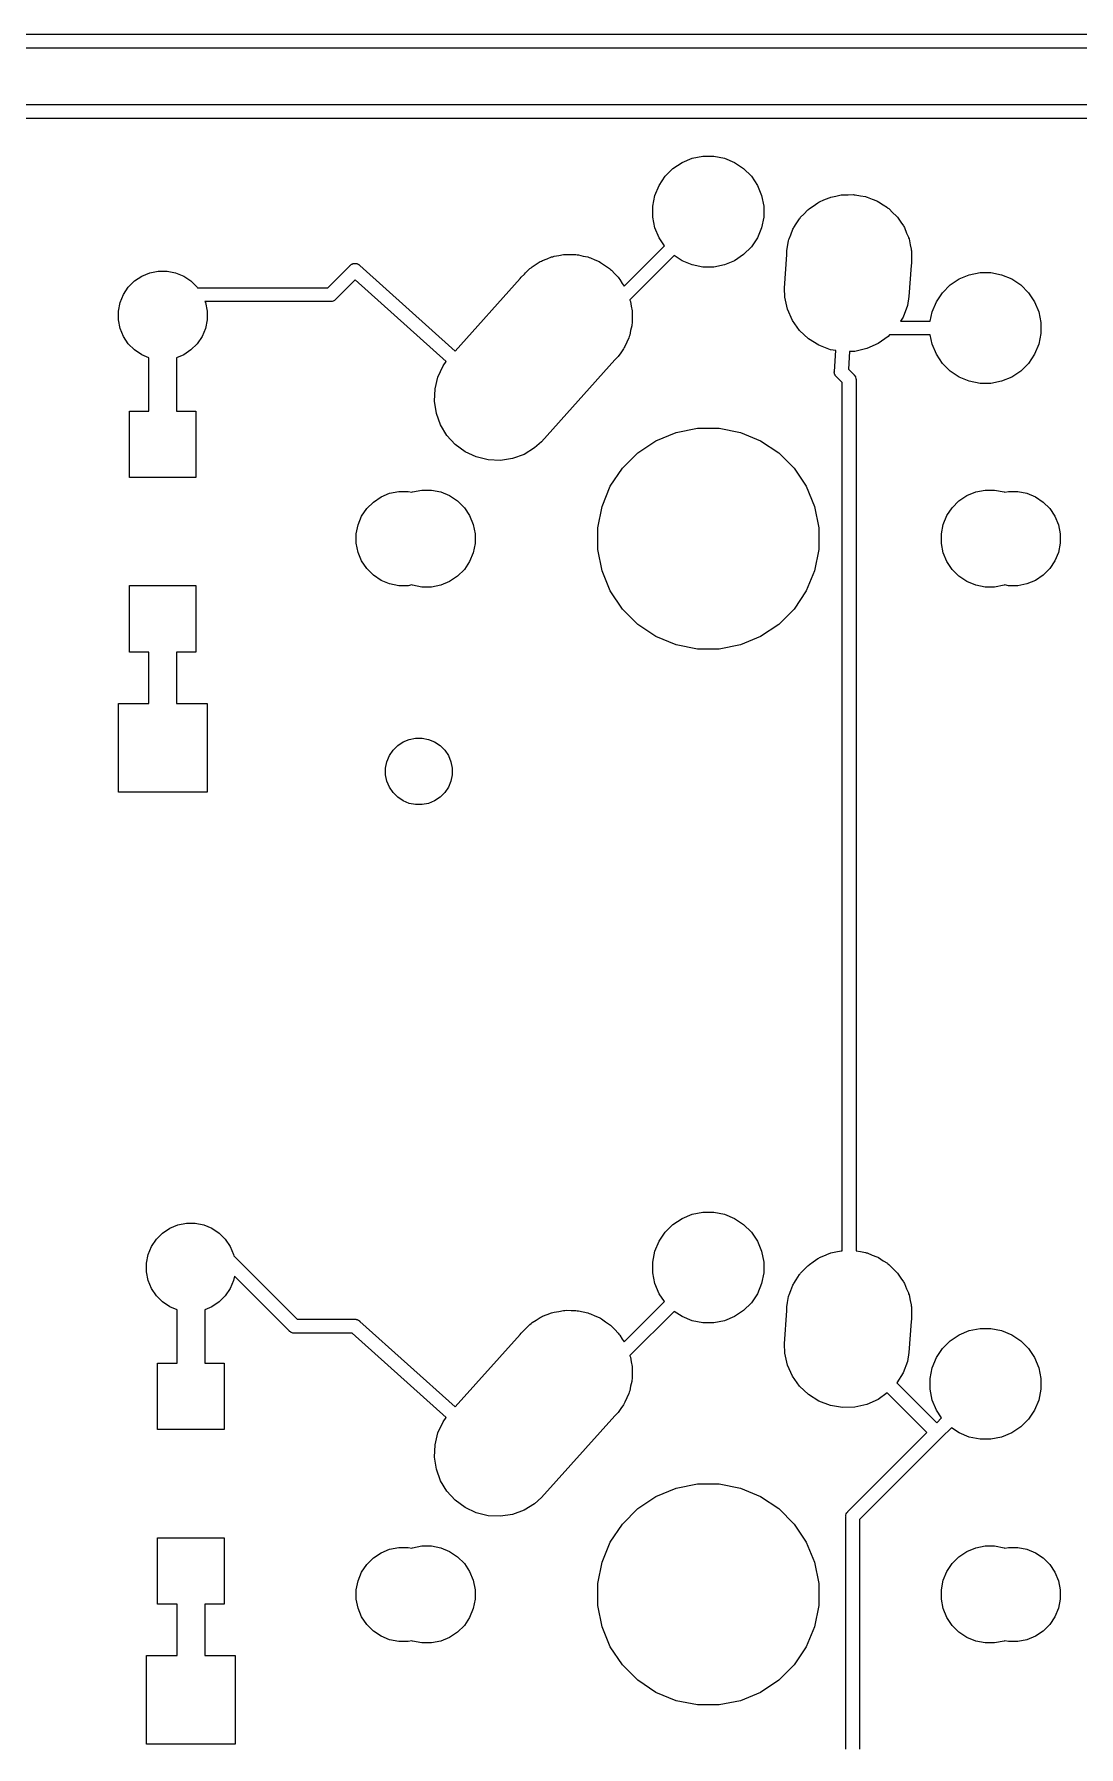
# Model space of a CAD drawing. Extents: x 53 to 306, y -113 to -54.
# Drawn here: x 183.1 to 201.94, y -88.47 to -57.58 of the extents above; entities that cross this region are included whole.
import ezdxf

# ---------------------------------------------------------------- set-up
doc = ezdxf.new("R2010")
doc.units = 0
doc.layers.add('BLACK', color=7, linetype='CONTINUOUS')

msp = doc.modelspace()

# ---------------------------------------------------------------- linework, layer by layer
at = {"layer": 'BLACK', "linetype": 'CONTINUOUS'}
for p, q in [((91.9488, -57.575), (235.702, -57.575)), ((235.656, -57.825), (91.9945, -57.825)), ((110.166, -58.845), (236.335, -58.845)), ((236.289, -59.095), (110.212, -59.095)), ((194.625, -59.9982), (194.788, -59.8888)), ((194.788, -59.8888), (194.97, -59.8134)), ((194.97, -59.8134), (195.164, -59.775)), ((195.164, -59.775), (195.36, -59.775)), ((195.36, -59.775), (195.554, -59.8134)), ((195.554, -59.8134), (195.736, -59.8888)), ((195.736, -59.8888), (195.899, -59.9982)), ((194.376, -60.3013), (194.485, -60.1375)), ((194.485, -60.1375), (194.625, -59.9982)), ((195.899, -59.9982), (196.039, -60.1375)), ((196.039, -60.1375), (196.148, -60.3013)), ((194.262, -60.6765), (194.3, -60.4833)), ((194.3, -60.4833), (194.376, -60.3013)), ((196.148, -60.3013), (196.224, -60.4833)), ((196.224, -60.4833), (196.262, -60.6765)), ((197.349, -60.5649), (197.441, -60.5236)), ((197.441, -60.5236), (197.459, -60.5195)), ((197.459, -60.5195), (197.474, -60.5132)), ((197.474, -60.5132), (197.562, -60.4958)), ((197.562, -60.4958), (197.657, -60.4738)), ((197.657, -60.4738), (197.675, -60.4733)), ((197.675, -60.4733), (197.691, -60.47)), ((197.691, -60.47), (197.784, -60.47)), ((197.784, -60.47), (197.878, -60.4671)), ((197.878, -60.4671), (197.895, -60.47)), ((197.895, -60.47), (197.913, -60.47)), ((197.913, -60.47), (198.006, -60.4886)), ((198.006, -60.4886), (198.097, -60.5038)), ((198.097, -60.5038), (198.113, -60.5097)), ((198.113, -60.5097), (198.13, -60.5132)), ((198.13, -60.5132), (198.221, -60.5509)), ((198.221, -60.5509), (198.304, -60.5824)), ((194.262, -60.8735), (194.262, -60.6765)), ((196.262, -60.6765), (196.262, -60.8735)), ((196.928, -60.8779), (196.986, -60.8198)), ((196.986, -60.8198), (197.058, -60.7431)), ((197.058, -60.7431), (197.074, -60.732)), ((197.074, -60.732), (197.085, -60.7212)), ((197.085, -60.7212), (197.155, -60.6744)), ((197.155, -60.6744), (197.239, -60.6145)), ((197.239, -60.6145), (197.256, -60.6068)), ((197.256, -60.6068), (197.269, -60.598)), ((197.269, -60.598), (197.349, -60.5649)), ((198.304, -60.5824), (198.318, -60.591)), ((198.318, -60.591), (198.335, -60.598)), ((198.335, -60.598), (198.419, -60.6542)), ((198.419, -60.6542), (198.492, -60.6999)), ((198.492, -60.6999), (198.503, -60.7107)), ((198.503, -60.7107), (198.519, -60.7212)), ((198.519, -60.7212), (198.592, -60.7944)), ((198.592, -60.7944), (198.653, -60.8518)), ((198.653, -60.8518), (198.662, -60.8643)), ((198.662, -60.8643), (198.676, -60.8779)), ((194.3, -61.0667), (194.262, -60.8735)), ((194.376, -61.2487), (194.3, -61.0667)), ((196.224, -61.0667), (196.148, -61.2487)), ((196.262, -60.8735), (196.224, -61.0667)), ((196.751, -61.1936), (196.789, -61.0923)), ((196.789, -61.0923), (196.799, -61.0756)), ((196.799, -61.0756), (196.805, -61.0621)), ((196.805, -61.0621), (196.85, -60.9952)), ((196.85, -60.9952), (196.907, -60.9045)), ((196.907, -60.9045), (196.92, -60.8903)), ((196.92, -60.8903), (196.928, -60.8779)), ((198.676, -60.8779), (198.735, -60.9657)), ((198.735, -60.9657), (198.782, -61.0323)), ((198.782, -61.0323), (198.788, -61.0459)), ((198.788, -61.0459), (198.799, -61.0621)), ((198.799, -61.0621), (198.84, -61.1613)), ((198.84, -61.1613), (198.873, -61.2344)), ((193.743, -62.1176), (194.47, -61.39)), ((194.47, -61.39), (194.376, -61.2487)), ((196.039, -61.4125), (195.899, -61.5518)), ((196.148, -61.2487), (196.039, -61.4125)), ((196.677, -61.4842), (196.692, -61.407)), ((196.677, -61.55), (196.677, -61.4842)), ((196.692, -61.407), (196.71, -61.2995)), ((196.71, -61.2995), (196.717, -61.281)), ((196.717, -61.281), (196.72, -61.2668)), ((196.72, -61.2668), (196.751, -61.1936)), ((198.873, -61.2344), (198.876, -61.2486)), ((198.876, -61.2486), (198.884, -61.2668)), ((198.884, -61.2668), (198.905, -61.3733)), ((198.905, -61.3733), (198.923, -61.4504)), ((198.923, -61.4504), (198.923, -61.4647)), ((198.923, -61.4647), (198.927, -61.4842)), ((198.927, -61.4842), (198.927, -61.5933)), ((188.398, -62.1477), (188.793, -61.753)), ((188.793, -61.753), (188.795, -61.7508)), ((188.795, -61.7508), (188.802, -61.7444)), ((188.802, -61.7444), (188.804, -61.742)), ((188.804, -61.742), (188.806, -61.7402)), ((188.806, -61.7402), (188.813, -61.7342)), ((188.813, -61.7342), (188.816, -61.7324)), ((188.816, -61.7324), (188.818, -61.7303)), ((188.818, -61.7303), (188.826, -61.7261)), ((188.826, -61.7261), (188.834, -61.7214)), ((188.834, -61.7214), (188.837, -61.7203)), ((188.837, -61.7203), (188.84, -61.7187)), ((188.84, -61.7187), (188.849, -61.7161)), ((188.849, -61.7161), (188.857, -61.713)), ((188.857, -61.713), (188.86, -61.7125)), ((188.86, -61.7125), (188.864, -61.7115)), ((188.864, -61.7115), (188.873, -61.7106)), ((188.873, -61.7106), (188.881, -61.7093)), ((188.881, -61.7093), (188.885, -61.7094)), ((188.885, -61.7094), (188.888, -61.7091)), ((188.888, -61.7091), (188.897, -61.71)), ((188.897, -61.71), (188.906, -61.7104)), ((188.906, -61.7104), (188.909, -61.7112)), ((188.909, -61.7112), (188.913, -61.7115)), ((188.913, -61.7115), (188.921, -61.7141)), ((188.921, -61.7141), (188.93, -61.7162)), ((188.93, -61.7162), (188.933, -61.7177)), ((188.933, -61.7177), (188.936, -61.7187)), ((188.936, -61.7187), (188.944, -61.7229)), ((188.944, -61.7229), (188.952, -61.7266)), ((188.952, -61.7266), (188.955, -61.7287)), ((188.955, -61.7287), (188.958, -61.7303)), ((188.958, -61.7303), (188.965, -61.7359)), ((188.965, -61.7359), (188.967, -61.7376)), ((188.967, -61.7376), (188.97, -61.7398)), ((188.97, -61.7398), (188.977, -61.7459)), ((188.977, -61.7459), (188.979, -61.748)), ((188.979, -61.748), (190.698, -63.2907)), ((192.045, -61.8012), (192.066, -61.7873)), ((192.066, -61.7873), (192.084, -61.7704)), ((192.084, -61.7704), (192.158, -61.7257)), ((192.158, -61.7257), (192.229, -61.678)), ((192.229, -61.678), (192.252, -61.6685)), ((192.252, -61.6685), (192.274, -61.6555)), ((192.274, -61.6555), (192.355, -61.6261)), ((192.355, -61.6261), (192.434, -61.5932)), ((192.434, -61.5932), (192.458, -61.5884)), ((192.458, -61.5884), (192.482, -61.5798)), ((192.482, -61.5798), (192.567, -61.5667)), ((192.567, -61.5667), (192.651, -61.55)), ((192.651, -61.55), (192.676, -61.55)), ((192.676, -61.55), (192.701, -61.5462)), ((192.701, -61.5462), (192.787, -61.55)), ((192.787, -61.55), (192.873, -61.55)), ((192.873, -61.55), (192.897, -61.5549)), ((192.897, -61.5549), (192.922, -61.556)), ((192.922, -61.556), (193.006, -61.5765)), ((193.006, -61.5765), (193.09, -61.5932)), ((193.09, -61.5932), (193.113, -61.6028)), ((193.113, -61.6028), (193.137, -61.6087)), ((193.137, -61.6087), (193.215, -61.6451)), ((193.215, -61.6451), (193.295, -61.678)), ((193.295, -61.678), (193.316, -61.6919)), ((193.316, -61.6919), (193.338, -61.7025)), ((193.338, -61.7025), (193.408, -61.7534)), ((193.408, -61.7534), (193.479, -61.8012)), ((194.647, -61.5668), (193.848, -62.3662)), ((194.788, -61.6612), (194.647, -61.5668)), ((194.97, -61.7366), (194.788, -61.6612)), ((195.164, -61.775), (194.97, -61.7366)), ((195.36, -61.775), (195.164, -61.775)), ((195.554, -61.7366), (195.36, -61.775)), ((195.736, -61.6612), (195.554, -61.7366)), ((195.899, -61.5518), (195.736, -61.6612)), ((196.636, -62.1536), (196.677, -61.55)), ((198.919, -61.7471), (198.881, -62.3067)), ((198.927, -61.7058), (198.919, -61.7471)), ((198.927, -61.5933), (198.928, -61.6163)), ((198.928, -61.6163), (198.927, -61.6265)), ((198.927, -61.6265), (198.927, -61.7058)), ((184.799, -62.138), (184.91, -62.0266)), ((184.91, -62.0266), (185.041, -61.939)), ((185.041, -61.939), (185.187, -61.8787)), ((185.187, -61.8787), (185.341, -61.848)), ((185.341, -61.848), (185.499, -61.848)), ((185.499, -61.848), (185.653, -61.8787)), ((185.653, -61.8787), (185.799, -61.939)), ((185.799, -61.939), (185.93, -62.0266)), ((185.93, -62.0266), (186.041, -62.138)), ((188.893, -62.0068), (188.543, -62.3567)), ((190.536, -63.4813), (188.893, -62.0068)), ((190.698, -63.2907), (191.871, -61.9833)), ((191.871, -61.9833), (191.888, -61.9579)), ((191.888, -61.9579), (191.945, -61.9012)), ((191.945, -61.9012), (191.962, -61.8825)), ((191.962, -61.8825), (191.984, -61.8618)), ((191.984, -61.8618), (192.045, -61.8012)), ((193.479, -61.8012), (193.497, -61.8188)), ((193.497, -61.8188), (193.517, -61.8336)), ((193.517, -61.8336), (193.575, -61.897)), ((193.575, -61.897), (193.636, -61.9579)), ((193.636, -61.9579), (193.65, -61.9786)), ((193.65, -61.9786), (193.667, -61.997)), ((193.667, -61.997), (193.711, -62.0705)), ((193.711, -62.0705), (193.743, -62.1176)), ((199.485, -62.2375), (199.625, -62.0982)), ((199.625, -62.0982), (199.788, -61.9888)), ((199.788, -61.9888), (199.97, -61.9134)), ((199.97, -61.9134), (200.164, -61.875)), ((200.164, -61.875), (200.36, -61.875)), ((200.36, -61.875), (200.554, -61.9134)), ((200.554, -61.9134), (200.736, -61.9888)), ((200.736, -61.9888), (200.899, -62.0982)), ((200.899, -62.0982), (201.039, -62.2375)), ((184.651, -62.4146), (184.711, -62.2691)), ((184.711, -62.2691), (184.799, -62.138)), ((186.041, -62.138), (186.048, -62.1477)), ((186.048, -62.1477), (188.398, -62.1477)), ((188.444, -62.3977), (186.182, -62.3977)), ((186.182, -62.3977), (186.189, -62.4146)), ((188.45, -62.3983), (188.444, -62.3977)), ((188.456, -62.3977), (188.45, -62.3983)), ((188.475, -62.3959), (188.456, -62.3977)), ((188.456, -62.3977), (188.456, -62.3977)), ((188.498, -62.3887), (188.475, -62.3959)), ((188.52, -62.3771), (188.498, -62.3887)), ((188.539, -62.3615), (188.52, -62.3771)), ((188.543, -62.3567), (188.539, -62.3615)), ((193.848, -62.3662), (193.849, -62.3714)), ((193.849, -62.3714), (193.857, -62.3948)), ((193.857, -62.3948), (193.87, -62.4796)), ((196.641, -62.3196), (196.636, -62.1536)), ((196.691, -62.5356), (196.641, -62.3196)), ((198.881, -62.3067), (198.853, -62.4704)), ((199.3, -62.5833), (199.376, -62.4013)), ((199.376, -62.4013), (199.485, -62.2375)), ((201.039, -62.2375), (201.148, -62.4013)), ((201.148, -62.4013), (201.224, -62.5833)), ((184.62, -62.5692), (184.651, -62.4146)), ((184.62, -62.7268), (184.62, -62.5692)), ((186.189, -62.4146), (186.22, -62.5692)), ((186.22, -62.5692), (186.22, -62.7268)), ((193.87, -62.4796), (193.887, -62.5642)), ((193.887, -62.5642), (193.887, -62.5892)), ((193.887, -62.5892), (193.891, -62.6139)), ((193.891, -62.6139), (193.887, -62.6995)), ((193.887, -62.6995), (193.887, -62.7858)), ((196.782, -62.7377), (196.691, -62.5356)), ((198.775, -62.6776), (198.729, -62.75)), ((198.853, -62.4704), (198.775, -62.6776)), ((199.267, -62.75), (199.3, -62.5833)), ((201.224, -62.5833), (201.262, -62.7765)), ((184.651, -62.8814), (184.62, -62.7268)), ((184.711, -63.0269), (184.651, -62.8814)), ((184.799, -63.158), (184.711, -63.0269)), ((186.129, -63.0269), (186.041, -63.158)), ((186.189, -62.8814), (186.129, -63.0269)), ((186.22, -62.7268), (186.189, -62.8814)), ((193.834, -63.0263), (193.828, -63.0505)), ((193.844, -63.0031), (193.834, -63.0263)), ((193.861, -62.9185), (193.844, -63.0031)), ((193.881, -62.8352), (193.861, -62.9185)), ((193.882, -62.8104), (193.881, -62.8352)), ((193.887, -62.7858), (193.882, -62.8104)), ((196.91, -62.9181), (196.782, -62.7377)), ((197.071, -63.07), (196.91, -62.9181)), ((198.505, -63.0269), (198.325, -63.1555)), ((198.53, -63), (198.505, -63.0269)), ((199.267, -63), (198.53, -63)), ((198.729, -62.75), (199.267, -62.75)), ((199.3, -63.1667), (199.267, -63)), ((201.262, -62.9735), (201.224, -63.1667)), ((201.262, -62.7765), (201.262, -62.9735)), ((184.91, -63.2694), (184.799, -63.158)), ((185.041, -63.357), (184.91, -63.2694)), ((185.93, -63.2694), (185.799, -63.357)), ((186.041, -63.158), (185.93, -63.2694)), ((193.684, -63.3204), (193.636, -63.3921)), ((193.735, -63.2513), (193.684, -63.3204)), ((193.745, -63.2287), (193.735, -63.2513)), ((193.759, -63.2079), (193.745, -63.2287)), ((193.792, -63.1282), (193.759, -63.2079)), ((193.828, -63.0505), (193.792, -63.1282)), ((197.259, -63.1876), (197.071, -63.07)), ((197.467, -63.2662), (197.259, -63.1876)), ((197.561, -63.282), (197.467, -63.2662)), ((197.536, -63.6572), (197.561, -63.282)), ((197.811, -63.299), (197.789, -63.6194)), ((197.907, -63.2962), (197.811, -63.299)), ((198.123, -63.2464), (197.907, -63.2962)), ((198.325, -63.1555), (198.123, -63.2464)), ((199.376, -63.3487), (199.3, -63.1667)), ((201.224, -63.1667), (201.148, -63.3487)), ((185.17, -63.4104), (185.041, -63.357)), ((185.17, -64.373), (185.17, -63.4104)), ((185.799, -63.357), (185.67, -63.4104)), ((185.67, -63.4104), (185.67, -64.373)), ((190.386, -63.7595), (190.479, -63.5587)), ((190.479, -63.5587), (190.536, -63.4813)), ((193.579, -63.4491), (192.252, -64.9274)), ((193.636, -63.3921), (193.579, -63.4491)), ((197.789, -63.6194), (197.886, -63.7166)), ((199.485, -63.5125), (199.376, -63.3487)), ((199.625, -63.6518), (199.485, -63.5125)), ((201.039, -63.5125), (200.899, -63.6518)), ((201.148, -63.3487), (201.039, -63.5125)), ((190.333, -63.9747), (190.386, -63.7595)), ((197.535, -63.6676), (197.536, -63.6572)), ((197.535, -63.6756), (197.535, -63.6676)), ((197.536, -63.6837), (197.535, -63.6756)), ((197.537, -63.6879), (197.536, -63.6837)), ((197.537, -63.6921), (197.537, -63.6879)), ((197.539, -63.6998), (197.537, -63.6921)), ((197.541, -63.7077), (197.539, -63.6998)), ((197.543, -63.7116), (197.541, -63.7077)), ((197.544, -63.7157), (197.543, -63.7116)), ((197.548, -63.7228), (197.544, -63.7157)), ((197.551, -63.7301), (197.548, -63.7228)), ((197.554, -63.7336), (197.551, -63.7301)), ((197.556, -63.7374), (197.554, -63.7336)), ((197.561, -63.7436), (197.556, -63.7374)), ((197.566, -63.7502), (197.561, -63.7436)), ((197.573, -63.7573), (197.566, -63.7502)), ((197.677, -63.8611), (197.573, -63.7573)), ((197.677, -79.5228), (197.677, -63.8611)), ((197.886, -63.7166), (197.891, -63.7205)), ((197.891, -63.7205), (197.895, -63.7252)), ((197.895, -63.7252), (197.906, -63.7395)), ((197.906, -63.7395), (197.915, -63.755)), ((197.915, -63.755), (197.918, -63.7612)), ((197.918, -63.7612), (197.925, -63.7848)), ((197.925, -63.7848), (197.927, -63.8032)), ((197.927, -63.8032), (197.927, -63.8032)), ((197.927, -63.8032), (197.928, -63.8093)), ((197.928, -63.8093), (197.927, -63.8154)), ((197.927, -63.8154), (197.927, -79.5228)), ((199.788, -63.7612), (199.625, -63.6518)), ((199.97, -63.8366), (199.788, -63.7612)), ((200.164, -63.875), (199.97, -63.8366)), ((200.36, -63.875), (200.164, -63.875)), ((200.554, -63.8366), (200.36, -63.875)), ((200.736, -63.7612), (200.554, -63.8366)), ((200.899, -63.6518), (200.736, -63.7612)), ((190.323, -64.1961), (190.333, -63.9747)), ((190.357, -64.4152), (190.323, -64.1961)), ((184.82, -65.573), (184.82, -64.373)), ((184.82, -64.373), (185.17, -64.373)), ((185.67, -64.373), (186.02, -64.373)), ((186.02, -64.373), (186.02, -65.573)), ((190.433, -64.6234), (190.357, -64.4152)), ((190.547, -64.813), (190.433, -64.6234)), ((190.697, -64.9764), (190.547, -64.813)), ((194.318, -64.908), (194.68, -64.7577)), ((194.68, -64.7577), (195.066, -64.6811)), ((195.066, -64.6811), (195.458, -64.6811)), ((195.458, -64.6811), (195.844, -64.7577)), ((195.844, -64.7577), (196.206, -64.908)), ((190.876, -65.1075), (190.697, -64.9764)), ((191.077, -65.2013), (190.876, -65.1075)), ((191.94, -65.1545), (191.732, -65.2302)), ((192.13, -65.0396), (191.94, -65.1545)), ((192.252, -64.9274), (192.13, -65.0396)), ((193.713, -65.404), (193.991, -65.1262)), ((193.991, -65.1262), (194.318, -64.908)), ((196.206, -64.908), (196.533, -65.1262)), ((196.533, -65.1262), (196.811, -65.404)), ((191.292, -65.254), (191.077, -65.2013)), ((191.513, -65.2638), (191.292, -65.254)), ((191.732, -65.2302), (191.513, -65.2638)), ((193.495, -65.7305), (193.713, -65.404)), ((196.811, -65.404), (197.029, -65.7305)), ((186.02, -65.573), (184.82, -65.573)), ((189.927, -65.8336), (190.096, -65.8)), ((190.096, -65.8), (190.268, -65.8)), ((190.268, -65.8), (190.437, -65.8336)), ((193.345, -66.0934), (193.495, -65.7305)), ((197.029, -65.7305), (197.179, -66.0934)), ((200.087, -65.8336), (200.256, -65.8)), ((200.256, -65.8), (200.428, -65.8)), ((200.428, -65.8), (200.597, -65.8336)), ((189.102, -66.1332), (189.22, -66.0148)), ((189.22, -66.0148), (189.359, -65.9217)), ((189.359, -65.9217), (189.514, -65.8577)), ((189.514, -65.8577), (189.678, -65.825)), ((189.678, -65.825), (189.846, -65.825)), ((189.846, -65.825), (189.915, -65.8387)), ((189.915, -65.8387), (189.927, -65.8336)), ((190.437, -65.8336), (190.596, -65.8996)), ((190.596, -65.8996), (190.74, -65.9953)), ((190.74, -65.9953), (190.862, -66.1172)), ((190.862, -66.1172), (190.957, -66.2605)), ((193.268, -66.4786), (193.345, -66.0934)), ((197.179, -66.0934), (197.256, -66.4786)), ((199.567, -66.2605), (199.662, -66.1172)), ((199.662, -66.1172), (199.784, -65.9953)), ((199.784, -65.9953), (199.928, -65.8996)), ((199.928, -65.8996), (200.087, -65.8336)), ((200.597, -65.8336), (200.609, -65.8387)), ((200.609, -65.8387), (200.678, -65.825)), ((200.678, -65.825), (200.846, -65.825)), ((200.846, -65.825), (201.01, -65.8577)), ((201.01, -65.8577), (201.165, -65.9217)), ((201.165, -65.9217), (201.304, -66.0148)), ((201.304, -66.0148), (201.422, -66.1332)), ((188.912, -66.5913), (188.945, -66.4271)), ((188.945, -66.4271), (189.009, -66.2724)), ((189.009, -66.2724), (189.102, -66.1332)), ((190.957, -66.2605), (191.023, -66.4198)), ((191.023, -66.4198), (191.057, -66.5888)), ((199.467, -66.5888), (199.501, -66.4198)), ((199.501, -66.4198), (199.567, -66.2605)), ((201.422, -66.1332), (201.515, -66.2724)), ((201.515, -66.2724), (201.579, -66.4271)), ((201.579, -66.4271), (201.612, -66.5913)), ((188.912, -66.7587), (188.912, -66.5913)), ((191.057, -66.5888), (191.057, -66.7612)), ((193.268, -66.8714), (193.268, -66.4786)), ((197.256, -66.4786), (197.256, -66.8714)), ((199.467, -66.7612), (199.467, -66.5888)), ((201.612, -66.5913), (201.612, -66.7587)), ((188.945, -66.9229), (188.912, -66.7587)), ((189.009, -67.0776), (188.945, -66.9229)), ((191.023, -66.9302), (190.957, -67.0895)), ((191.057, -66.7612), (191.023, -66.9302)), ((193.345, -67.2566), (193.268, -66.8714)), ((197.256, -66.8714), (197.179, -67.2566)), ((199.501, -66.9302), (199.467, -66.7612)), ((199.567, -67.0895), (199.501, -66.9302)), ((201.579, -66.9229), (201.515, -67.0776)), ((201.612, -66.7587), (201.579, -66.9229)), ((189.102, -67.2168), (189.009, -67.0776)), ((189.22, -67.3352), (189.102, -67.2168)), ((189.359, -67.4283), (189.22, -67.3352)), ((190.74, -67.3547), (190.596, -67.4504)), ((190.862, -67.2328), (190.74, -67.3547)), ((190.957, -67.0895), (190.862, -67.2328)), ((193.495, -67.6195), (193.345, -67.2566)), ((197.179, -67.2566), (197.029, -67.6195)), ((199.662, -67.2328), (199.567, -67.0895)), ((199.784, -67.3547), (199.662, -67.2328)), ((199.928, -67.4504), (199.784, -67.3547)), ((201.304, -67.3352), (201.165, -67.4283)), ((201.422, -67.2168), (201.304, -67.3352)), ((201.515, -67.0776), (201.422, -67.2168)), ((184.82, -68.723), (184.82, -67.523)), ((184.82, -67.523), (186.02, -67.523)), ((186.02, -67.523), (186.02, -68.723)), ((189.514, -67.4923), (189.359, -67.4283)), ((189.678, -67.525), (189.514, -67.4923)), ((189.846, -67.525), (189.678, -67.525)), ((189.915, -67.5113), (189.846, -67.525)), ((189.927, -67.5164), (189.915, -67.5113)), ((190.096, -67.55), (189.927, -67.5164)), ((190.268, -67.55), (190.096, -67.55)), ((190.437, -67.5164), (190.268, -67.55)), ((190.596, -67.4504), (190.437, -67.5164)), ((193.713, -67.946), (193.495, -67.6195)), ((197.029, -67.6195), (196.811, -67.946)), ((200.087, -67.5164), (199.928, -67.4504)), ((200.256, -67.55), (200.087, -67.5164)), ((200.428, -67.55), (200.256, -67.55)), ((200.597, -67.5164), (200.428, -67.55)), ((200.609, -67.5113), (200.597, -67.5164)), ((200.678, -67.525), (200.609, -67.5113)), ((200.846, -67.525), (200.678, -67.525)), ((201.01, -67.4923), (200.846, -67.525)), ((201.165, -67.4283), (201.01, -67.4923)), ((193.991, -68.2238), (193.713, -67.946)), ((196.811, -67.946), (196.533, -68.2238)), ((194.318, -68.442), (193.991, -68.2238)), ((196.533, -68.2238), (196.206, -68.442)), ((194.68, -68.5923), (194.318, -68.442)), ((196.206, -68.442), (195.844, -68.5923)), ((185.17, -68.723), (184.82, -68.723)), ((185.17, -69.648), (185.17, -68.723)), ((186.02, -68.723), (185.67, -68.723)), ((185.67, -68.723), (185.67, -69.648)), ((195.066, -68.6689), (194.68, -68.5923)), ((195.458, -68.6689), (195.066, -68.6689)), ((195.844, -68.5923), (195.458, -68.6689)), ((184.62, -71.248), (184.62, -69.648)), ((184.62, -69.648), (185.17, -69.648)), ((185.67, -69.648), (186.22, -69.648)), ((186.22, -69.648), (186.22, -71.248)), ((189.576, -70.4925), (189.66, -70.4089)), ((189.66, -70.4089), (189.758, -70.3433)), ((189.758, -70.3433), (189.867, -70.2981)), ((189.867, -70.2981), (189.983, -70.275)), ((189.983, -70.275), (190.101, -70.275)), ((190.101, -70.275), (190.217, -70.2981)), ((190.217, -70.2981), (190.326, -70.3433)), ((190.326, -70.3433), (190.424, -70.4089)), ((190.424, -70.4089), (190.508, -70.4925)), ((189.442, -70.8159), (189.465, -70.7)), ((189.465, -70.7), (189.51, -70.5908)), ((189.51, -70.5908), (189.576, -70.4925)), ((190.508, -70.4925), (190.574, -70.5908)), ((190.574, -70.5908), (190.619, -70.7)), ((190.619, -70.7), (190.642, -70.8159)), ((189.442, -70.9341), (189.442, -70.8159)), ((189.465, -71.05), (189.442, -70.9341)), ((189.51, -71.1592), (189.465, -71.05)), ((190.619, -71.05), (190.574, -71.1592)), ((190.642, -70.9341), (190.619, -71.05)), ((190.642, -70.8159), (190.642, -70.9341)), ((186.22, -71.248), (184.62, -71.248)), ((189.576, -71.2575), (189.51, -71.1592)), ((189.66, -71.341), (189.576, -71.2575)), ((189.758, -71.4067), (189.66, -71.341)), ((190.424, -71.341), (190.326, -71.4067)), ((190.508, -71.2575), (190.424, -71.341)), ((190.574, -71.1592), (190.508, -71.2575)), ((189.867, -71.4519), (189.758, -71.4067)), ((189.983, -71.475), (189.867, -71.4519)), ((190.101, -71.475), (189.983, -71.475)), ((190.217, -71.4519), (190.101, -71.475)), ((190.326, -71.4067), (190.217, -71.4519)), ((185.549, -79.117), (185.695, -79.0567)), ((185.695, -79.0567), (185.849, -79.026)), ((185.849, -79.026), (186.007, -79.026)), ((186.007, -79.026), (186.161, -79.0567)), ((186.161, -79.0567), (186.307, -79.117)), ((194.485, -79.1875), (194.625, -79.0482)), ((194.625, -79.0482), (194.788, -78.9388)), ((194.788, -78.9388), (194.97, -78.8634)), ((194.97, -78.8634), (195.164, -78.825)), ((195.164, -78.825), (195.36, -78.825)), ((195.36, -78.825), (195.554, -78.8634)), ((195.554, -78.8634), (195.736, -78.9388)), ((195.736, -78.9388), (195.899, -79.0482)), ((195.899, -79.0482), (196.039, -79.1875)), ((185.219, -79.4471), (185.307, -79.316)), ((185.307, -79.316), (185.418, -79.2046)), ((185.418, -79.2046), (185.549, -79.117)), ((186.307, -79.117), (186.438, -79.2046)), ((186.438, -79.2046), (186.549, -79.316)), ((186.549, -79.316), (186.637, -79.4471)), ((194.3, -79.5333), (194.376, -79.3513)), ((194.376, -79.3513), (194.485, -79.1875)), ((196.039, -79.1875), (196.148, -79.3513)), ((196.148, -79.3513), (196.224, -79.5333)), ((185.128, -79.7472), (185.159, -79.5926)), ((185.159, -79.5926), (185.219, -79.4471)), ((186.637, -79.4471), (186.697, -79.5926)), ((186.697, -79.5926), (186.702, -79.6165)), ((186.702, -79.6165), (187.845, -80.7598)), ((194.262, -79.7265), (194.3, -79.5333)), ((196.224, -79.5333), (196.262, -79.7265)), ((197.155, -79.7244), (197.239, -79.6645)), ((197.239, -79.6645), (197.256, -79.6568)), ((197.256, -79.6568), (197.269, -79.648)), ((197.269, -79.648), (197.349, -79.6149)), ((197.349, -79.6149), (197.441, -79.5736)), ((197.441, -79.5736), (197.459, -79.5695)), ((197.459, -79.5695), (197.474, -79.5632)), ((197.474, -79.5632), (197.562, -79.5458)), ((197.562, -79.5458), (197.657, -79.5238)), ((197.657, -79.5238), (197.675, -79.5233)), ((197.675, -79.5233), (197.677, -79.5228)), ((197.927, -79.5228), (198.006, -79.5386)), ((198.006, -79.5386), (198.097, -79.5538)), ((198.097, -79.5538), (198.113, -79.5597)), ((198.113, -79.5597), (198.13, -79.5632)), ((198.13, -79.5632), (198.221, -79.6009)), ((198.221, -79.6009), (198.304, -79.6324)), ((198.304, -79.6324), (198.318, -79.641)), ((198.318, -79.641), (198.335, -79.648)), ((198.335, -79.648), (198.419, -79.7042)), ((198.419, -79.7042), (198.492, -79.7499)), ((185.128, -79.9048), (185.128, -79.7472)), ((185.159, -80.0594), (185.128, -79.9048)), ((186.713, -79.9809), (186.697, -80.0594)), ((187.701, -80.9689), (186.713, -79.9809)), ((194.262, -79.9235), (194.262, -79.7265)), ((194.3, -80.1167), (194.262, -79.9235)), ((196.262, -79.9235), (196.224, -80.1167)), ((196.262, -79.7265), (196.262, -79.9235)), ((196.85, -80.0452), (196.907, -79.9545)), ((196.907, -79.9545), (196.92, -79.9403)), ((196.92, -79.9403), (196.928, -79.9279)), ((196.928, -79.9279), (196.986, -79.8698)), ((196.986, -79.8698), (197.058, -79.7931)), ((197.058, -79.7931), (197.074, -79.782)), ((197.074, -79.782), (197.085, -79.7712)), ((197.085, -79.7712), (197.155, -79.7244)), ((198.492, -79.7499), (198.503, -79.7607)), ((198.503, -79.7607), (198.519, -79.7712)), ((198.519, -79.7712), (198.592, -79.8444)), ((198.592, -79.8444), (198.653, -79.9018)), ((198.653, -79.9018), (198.662, -79.9143)), ((198.662, -79.9143), (198.676, -79.9279)), ((198.676, -79.9279), (198.735, -80.0157)), ((198.735, -80.0157), (198.782, -80.0823)), ((185.219, -80.2049), (185.159, -80.0594)), ((185.307, -80.336), (185.219, -80.2049)), ((186.637, -80.2049), (186.549, -80.336)), ((186.697, -80.0594), (186.637, -80.2049)), ((194.376, -80.2987), (194.3, -80.1167)), ((194.47, -80.44), (194.376, -80.2987)), ((196.148, -80.2987), (196.039, -80.4625)), ((196.224, -80.1167), (196.148, -80.2987)), ((196.71, -80.3495), (196.717, -80.331)), ((196.717, -80.331), (196.72, -80.3169)), ((196.72, -80.3169), (196.751, -80.2436)), ((196.751, -80.2436), (196.789, -80.1423)), ((196.789, -80.1423), (196.799, -80.1256)), ((196.799, -80.1256), (196.805, -80.1121)), ((196.805, -80.1121), (196.85, -80.0452)), ((198.782, -80.0823), (198.788, -80.0959)), ((198.788, -80.0959), (198.799, -80.1121)), ((198.799, -80.1121), (198.84, -80.2113)), ((198.84, -80.2113), (198.873, -80.2844)), ((198.873, -80.2844), (198.876, -80.2986)), ((198.876, -80.2986), (198.884, -80.3169)), ((198.884, -80.3169), (198.905, -80.4233)), ((185.418, -80.4474), (185.307, -80.336)), ((185.549, -80.535), (185.418, -80.4474)), ((185.678, -80.5884), (185.549, -80.535)), ((185.678, -81.551), (185.678, -80.5884)), ((186.307, -80.535), (186.178, -80.5884)), ((186.178, -80.5884), (186.178, -81.551)), ((186.438, -80.4474), (186.307, -80.535)), ((186.549, -80.336), (186.438, -80.4474)), ((192.434, -80.6432), (192.458, -80.6384)), ((192.458, -80.6384), (192.482, -80.6298)), ((192.482, -80.6298), (192.567, -80.6167)), ((192.567, -80.6167), (192.651, -80.6)), ((192.651, -80.6), (192.676, -80.6)), ((192.676, -80.6), (192.701, -80.5962)), ((192.701, -80.5962), (192.787, -80.6)), ((192.787, -80.6), (192.873, -80.6)), ((192.873, -80.6), (192.897, -80.6049)), ((192.897, -80.6049), (192.922, -80.606)), ((192.922, -80.606), (193.006, -80.6265)), ((193.006, -80.6265), (193.09, -80.6432)), ((193.743, -81.1676), (194.47, -80.44)), ((194.647, -80.6168), (193.848, -81.4162)), ((194.788, -80.7112), (194.647, -80.6168)), ((195.899, -80.6018), (195.736, -80.7112)), ((196.039, -80.4625), (195.899, -80.6018)), ((196.636, -81.2036), (196.677, -80.6)), ((196.677, -80.5342), (196.692, -80.457)), ((196.677, -80.6), (196.677, -80.5342)), ((196.692, -80.457), (196.71, -80.3495)), ((198.905, -80.4233), (198.923, -80.5003)), ((198.923, -80.5003), (198.923, -80.5147)), ((198.923, -80.5147), (198.927, -80.5342)), ((198.927, -80.5342), (198.927, -80.6433)), ((187.845, -80.7598), (188.878, -80.7598)), ((188.878, -80.7598), (188.881, -80.7593)), ((188.881, -80.7593), (188.885, -80.7594)), ((188.885, -80.7594), (188.888, -80.7591)), ((188.888, -80.7591), (188.897, -80.76)), ((188.897, -80.76), (188.906, -80.7604)), ((188.906, -80.7604), (188.909, -80.7612)), ((188.909, -80.7612), (188.913, -80.7615)), ((188.913, -80.7615), (188.921, -80.7641)), ((188.921, -80.7641), (188.93, -80.7662)), ((188.93, -80.7662), (188.933, -80.7677)), ((188.933, -80.7677), (188.936, -80.7687)), ((188.936, -80.7687), (188.944, -80.7729)), ((188.944, -80.7729), (188.952, -80.7766)), ((188.952, -80.7766), (188.955, -80.7787)), ((188.955, -80.7787), (188.958, -80.7803)), ((188.958, -80.7803), (188.965, -80.7859)), ((188.965, -80.7859), (188.967, -80.7876)), ((188.967, -80.7876), (188.97, -80.7898)), ((188.97, -80.7898), (188.977, -80.7959)), ((188.977, -80.7959), (188.979, -80.798)), ((188.979, -80.798), (190.698, -82.3407)), ((191.945, -80.9512), (191.962, -80.9325)), ((191.962, -80.9325), (191.984, -80.9118)), ((191.984, -80.9118), (192.045, -80.8512)), ((192.045, -80.8512), (192.066, -80.8373)), ((192.066, -80.8373), (192.084, -80.8204)), ((192.084, -80.8204), (192.158, -80.7757)), ((192.158, -80.7757), (192.229, -80.728)), ((192.229, -80.728), (192.252, -80.7185)), ((192.252, -80.7185), (192.274, -80.7055)), ((192.274, -80.7055), (192.355, -80.6761)), ((192.355, -80.6761), (192.434, -80.6432)), ((193.09, -80.6432), (193.113, -80.6528)), ((193.113, -80.6528), (193.137, -80.6587)), ((193.137, -80.6587), (193.215, -80.6951)), ((193.215, -80.6951), (193.295, -80.728)), ((193.295, -80.728), (193.316, -80.7419)), ((193.316, -80.7419), (193.338, -80.7525)), ((193.338, -80.7525), (193.408, -80.8034)), ((193.408, -80.8034), (193.479, -80.8512)), ((193.479, -80.8512), (193.497, -80.8688)), ((193.497, -80.8688), (193.517, -80.8836)), ((193.517, -80.8836), (193.575, -80.947)), ((193.575, -80.947), (193.636, -81.0079)), ((194.97, -80.7866), (194.788, -80.7112)), ((195.164, -80.825), (194.97, -80.7866)), ((195.36, -80.825), (195.164, -80.825)), ((195.554, -80.7866), (195.36, -80.825)), ((195.736, -80.7112), (195.554, -80.7866)), ((198.919, -80.7971), (198.881, -81.3567)), ((198.927, -80.7558), (198.919, -80.7971)), ((198.927, -80.6433), (198.928, -80.6663)), ((198.928, -80.6663), (198.927, -80.6765)), ((198.927, -80.6765), (198.927, -80.7558)), ((199.97, -80.9634), (200.164, -80.925)), ((200.164, -80.925), (200.36, -80.925)), ((200.36, -80.925), (200.554, -80.9634)), ((187.705, -80.9736), (187.701, -80.9689)), ((187.709, -80.9775), (187.705, -80.9736)), ((187.724, -80.9892), (187.709, -80.9775)), ((187.738, -80.9968), (187.724, -80.9892)), ((187.745, -81.0008), (187.738, -80.9968)), ((187.769, -81.008), (187.745, -81.0008)), ((187.787, -81.0098), (187.769, -81.008)), ((187.793, -81.0104), (187.787, -81.0098)), ((187.787, -81.0098), (187.787, -81.0098)), ((187.8, -81.0098), (187.793, -81.0104)), ((188.84, -81.0098), (187.8, -81.0098)), ((190.536, -82.5313), (188.84, -81.0098)), ((190.698, -82.3407), (191.871, -81.0333)), ((191.871, -81.0333), (191.888, -81.0079)), ((191.888, -81.0079), (191.945, -80.9512)), ((193.636, -81.0079), (193.65, -81.0286)), ((193.65, -81.0286), (193.667, -81.047)), ((193.667, -81.047), (193.711, -81.1205)), ((193.711, -81.1205), (193.743, -81.1676)), ((196.641, -81.3696), (196.636, -81.2036)), ((199.485, -81.2875), (199.625, -81.1482)), ((199.625, -81.1482), (199.788, -81.0388)), ((199.788, -81.0388), (199.97, -80.9634)), ((200.554, -80.9634), (200.736, -81.0388)), ((200.736, -81.0388), (200.899, -81.1482)), ((200.899, -81.1482), (201.039, -81.2875)), ((185.328, -82.751), (185.328, -81.551)), ((185.328, -81.551), (185.678, -81.551)), ((186.178, -81.551), (186.528, -81.551)), ((186.528, -81.551), (186.528, -82.751)), ((193.848, -81.4162), (193.849, -81.4214)), ((193.849, -81.4214), (193.857, -81.4448)), ((193.857, -81.4448), (193.87, -81.5296)), ((193.87, -81.5296), (193.887, -81.6142)), ((196.691, -81.5856), (196.641, -81.3696)), ((198.853, -81.5204), (198.775, -81.7276)), ((198.881, -81.3567), (198.853, -81.5204)), ((199.3, -81.6333), (199.376, -81.4513)), ((199.376, -81.4513), (199.485, -81.2875)), ((201.039, -81.2875), (201.148, -81.4513)), ((201.148, -81.4513), (201.224, -81.6333)), ((193.882, -81.8604), (193.881, -81.8852)), ((193.887, -81.8358), (193.882, -81.8604)), ((193.887, -81.6142), (193.887, -81.6392)), ((193.887, -81.6392), (193.891, -81.6639)), ((193.891, -81.6639), (193.887, -81.7495)), ((193.887, -81.7495), (193.887, -81.8358)), ((196.782, -81.7877), (196.691, -81.5856)), ((196.91, -81.9681), (196.782, -81.7877)), ((198.775, -81.7276), (198.662, -81.908)), ((199.262, -81.8265), (199.3, -81.6333)), ((199.262, -82.0235), (199.262, -81.8265)), ((201.224, -81.6333), (201.262, -81.8265)), ((201.262, -81.8265), (201.262, -82.0235)), ((193.792, -82.1782), (193.759, -82.2579)), ((193.828, -82.1005), (193.792, -82.1782)), ((193.834, -82.0763), (193.828, -82.1005)), ((193.844, -82.0532), (193.834, -82.0763)), ((193.861, -81.9685), (193.844, -82.0532)), ((193.881, -81.8852), (193.861, -81.9685)), ((197.071, -82.12), (196.91, -81.9681)), ((197.259, -82.2376), (197.071, -82.12)), ((198.489, -82.0885), (198.325, -82.2055)), ((199.205, -82.805), (198.489, -82.0885)), ((198.662, -81.908), (199.382, -82.6282)), ((199.3, -82.2167), (199.262, -82.0235)), ((201.262, -82.0235), (201.224, -82.2167)), ((193.636, -82.4421), (193.579, -82.4991)), ((193.684, -82.3704), (193.636, -82.4421)), ((193.735, -82.3013), (193.684, -82.3704)), ((193.745, -82.2787), (193.735, -82.3013)), ((193.759, -82.2579), (193.745, -82.2787)), ((197.467, -82.3162), (197.259, -82.2376)), ((197.685, -82.3528), (197.467, -82.3162)), ((197.907, -82.3462), (197.685, -82.3528)), ((198.123, -82.2964), (197.907, -82.3462)), ((198.325, -82.2055), (198.123, -82.2964)), ((199.376, -82.3987), (199.3, -82.2167)), ((199.47, -82.54), (199.376, -82.3987)), ((201.148, -82.3987), (201.039, -82.5625)), ((201.224, -82.2167), (201.148, -82.3987)), ((186.528, -82.751), (185.328, -82.751)), ((190.386, -82.8095), (190.479, -82.6087)), ((190.479, -82.6087), (190.536, -82.5313)), ((193.579, -82.4991), (192.252, -83.9774)), ((197.782, -84.2282), (199.205, -82.805)), ((199.382, -82.6282), (199.47, -82.54)), ((199.647, -82.7168), (199.475, -82.889)), ((199.788, -82.8112), (199.647, -82.7168)), ((200.899, -82.7018), (200.736, -82.8112)), ((201.039, -82.5625), (200.899, -82.7018)), ((190.323, -83.2461), (190.333, -83.0247)), ((190.333, -83.0247), (190.386, -82.8095)), ((199.466, -82.8977), (197.991, -84.3727)), ((199.471, -82.8938), (199.466, -82.8977)), ((199.475, -82.8891), (199.471, -82.8938)), ((199.475, -82.889), (199.475, -82.8891)), ((199.475, -82.8891), (199.475, -82.8891)), ((199.97, -82.8866), (199.788, -82.8112)), ((200.164, -82.925), (199.97, -82.8866)), ((200.36, -82.925), (200.164, -82.925)), ((200.554, -82.8866), (200.36, -82.925)), ((200.736, -82.8112), (200.554, -82.8866)), ((190.357, -83.4652), (190.323, -83.2461)), ((190.433, -83.6734), (190.357, -83.4652)), ((190.547, -83.863), (190.433, -83.6734)), ((194.68, -83.8077), (195.066, -83.7311)), ((195.066, -83.7311), (195.458, -83.7311)), ((195.458, -83.7311), (195.844, -83.8077)), ((190.697, -84.0264), (190.547, -83.863)), ((190.876, -84.1575), (190.697, -84.0264)), ((192.252, -83.9774), (192.13, -84.0896)), ((193.991, -84.1762), (194.318, -83.958)), ((194.318, -83.958), (194.68, -83.8077)), ((195.844, -83.8077), (196.206, -83.958)), ((196.206, -83.958), (196.533, -84.1762)), ((191.077, -84.2513), (190.876, -84.1575)), ((191.292, -84.304), (191.077, -84.2513)), ((191.513, -84.3138), (191.292, -84.304)), ((191.732, -84.2802), (191.513, -84.3138)), ((191.94, -84.2045), (191.732, -84.2802)), ((192.13, -84.0896), (191.94, -84.2045)), ((193.713, -84.454), (193.991, -84.1762)), ((196.533, -84.1762), (196.811, -84.454)), ((197.74, -84.3209), (197.741, -84.3148)), ((197.741, -84.327), (197.74, -84.3209)), ((197.741, -84.3148), (197.743, -84.2964)), ((197.741, -84.3148), (197.741, -84.3148)), ((197.741, -88.5188), (197.741, -84.327)), ((197.743, -84.2964), (197.75, -84.2728)), ((197.75, -84.2728), (197.762, -84.2511)), ((197.762, -84.2511), (197.777, -84.2321)), ((197.777, -84.2321), (197.782, -84.2282)), ((193.495, -84.7805), (193.713, -84.454)), ((196.811, -84.454), (197.029, -84.7805)), ((197.991, -84.3727), (197.991, -88.5188)), ((185.328, -85.901), (185.328, -84.701)), ((185.328, -84.701), (186.528, -84.701)), ((186.528, -84.701), (186.528, -85.901)), ((189.359, -84.9717), (189.514, -84.9077)), ((189.514, -84.9077), (189.678, -84.875)), ((189.678, -84.875), (189.846, -84.875)), ((189.846, -84.875), (189.915, -84.8887)), ((189.915, -84.8887), (189.927, -84.8836)), ((189.927, -84.8836), (190.096, -84.85)), ((190.096, -84.85), (190.268, -84.85)), ((190.268, -84.85), (190.437, -84.8836)), ((190.437, -84.8836), (190.596, -84.9496)), ((190.596, -84.9496), (190.74, -85.0453)), ((193.345, -85.1434), (193.495, -84.7805)), ((197.029, -84.7805), (197.179, -85.1434)), ((199.784, -85.0453), (199.928, -84.9496)), ((199.928, -84.9496), (200.087, -84.8836)), ((200.087, -84.8836), (200.256, -84.85)), ((200.256, -84.85), (200.428, -84.85)), ((200.428, -84.85), (200.597, -84.8836)), ((200.597, -84.8836), (200.609, -84.8887)), ((200.609, -84.8887), (200.678, -84.875)), ((200.678, -84.875), (200.846, -84.875)), ((200.846, -84.875), (201.01, -84.9077)), ((201.01, -84.9077), (201.165, -84.9717)), ((189.009, -85.3224), (189.102, -85.1832)), ((189.102, -85.1832), (189.22, -85.0648)), ((189.22, -85.0648), (189.359, -84.9717)), ((190.74, -85.0453), (190.862, -85.1672)), ((190.862, -85.1672), (190.957, -85.3105)), ((193.268, -85.5286), (193.345, -85.1434)), ((197.179, -85.1434), (197.256, -85.5286)), ((199.567, -85.3105), (199.662, -85.1672)), ((199.662, -85.1672), (199.784, -85.0453)), ((201.165, -84.9717), (201.304, -85.0648)), ((201.304, -85.0648), (201.422, -85.1832)), ((201.422, -85.1832), (201.515, -85.3224)), ((188.912, -85.6413), (188.945, -85.4771)), ((188.945, -85.4771), (189.009, -85.3224)), ((190.957, -85.3105), (191.023, -85.4698)), ((191.023, -85.4698), (191.057, -85.6388)), ((193.268, -85.9214), (193.268, -85.5286)), ((197.256, -85.5286), (197.256, -85.9214)), ((199.467, -85.6388), (199.501, -85.4698)), ((199.501, -85.4698), (199.567, -85.3105)), ((201.515, -85.3224), (201.579, -85.4771)), ((201.579, -85.4771), (201.612, -85.6413)), ((188.912, -85.8087), (188.912, -85.6413)), ((188.945, -85.9729), (188.912, -85.8087)), ((191.057, -85.8112), (191.023, -85.9802)), ((191.057, -85.6388), (191.057, -85.8112)), ((199.467, -85.8112), (199.467, -85.6388)), ((199.501, -85.9802), (199.467, -85.8112)), ((201.612, -85.8087), (201.579, -85.9729)), ((201.612, -85.6413), (201.612, -85.8087)), ((185.678, -85.901), (185.328, -85.901)), ((185.678, -86.826), (185.678, -85.901)), ((186.528, -85.901), (186.178, -85.901)), ((186.178, -85.901), (186.178, -86.826)), ((189.009, -86.1276), (188.945, -85.9729)), ((189.102, -86.2668), (189.009, -86.1276)), ((190.957, -86.1395), (190.862, -86.2828)), ((191.023, -85.9802), (190.957, -86.1395)), ((193.345, -86.3066), (193.268, -85.9214)), ((197.256, -85.9214), (197.179, -86.3066)), ((199.567, -86.1395), (199.501, -85.9802)), ((199.662, -86.2828), (199.567, -86.1395)), ((201.515, -86.1276), (201.422, -86.2668)), ((201.579, -85.9729), (201.515, -86.1276)), ((189.22, -86.3852), (189.102, -86.2668)), ((189.359, -86.4783), (189.22, -86.3852)), ((189.514, -86.5423), (189.359, -86.4783)), ((190.596, -86.5004), (190.437, -86.5664)), ((190.74, -86.4047), (190.596, -86.5004)), ((190.862, -86.2828), (190.74, -86.4047)), ((193.495, -86.6695), (193.345, -86.3066)), ((197.179, -86.3066), (197.029, -86.6695)), ((199.784, -86.4047), (199.662, -86.2828)), ((199.928, -86.5004), (199.784, -86.4047)), ((200.087, -86.5664), (199.928, -86.5004)), ((201.165, -86.4783), (201.01, -86.5423)), ((201.304, -86.3852), (201.165, -86.4783)), ((201.422, -86.2668), (201.304, -86.3852)), ((189.678, -86.575), (189.514, -86.5423)), ((189.846, -86.575), (189.678, -86.575)), ((189.915, -86.5613), (189.846, -86.575)), ((189.927, -86.5664), (189.915, -86.5613)), ((190.096, -86.6), (189.927, -86.5664)), ((190.268, -86.6), (190.096, -86.6)), ((190.437, -86.5664), (190.268, -86.6)), ((193.713, -86.996), (193.495, -86.6695)), ((197.029, -86.6695), (196.811, -86.996)), ((200.256, -86.6), (200.087, -86.5664)), ((200.428, -86.6), (200.256, -86.6)), ((200.597, -86.5664), (200.428, -86.6)), ((200.609, -86.5613), (200.597, -86.5664)), ((200.678, -86.575), (200.609, -86.5613)), ((200.846, -86.575), (200.678, -86.575)), ((201.01, -86.5423), (200.846, -86.575)), ((185.128, -88.426), (185.128, -86.826)), ((185.128, -86.826), (185.678, -86.826)), ((186.178, -86.826), (186.728, -86.826)), ((186.728, -86.826), (186.728, -88.426)), ((193.991, -87.2738), (193.713, -86.996)), ((196.811, -86.996), (196.533, -87.2738)), ((194.318, -87.492), (193.991, -87.2738)), ((196.533, -87.2738), (196.206, -87.492)), ((194.68, -87.6423), (194.318, -87.492)), ((195.066, -87.7189), (194.68, -87.6423)), ((195.458, -87.7189), (195.066, -87.7189)), ((195.844, -87.6423), (195.458, -87.7189)), ((196.206, -87.492), (195.844, -87.6423)), ((186.728, -88.426), (185.128, -88.426))]:
    msp.add_line(p, q, dxfattribs=at)

doc.saveas('drawing.dxf')
